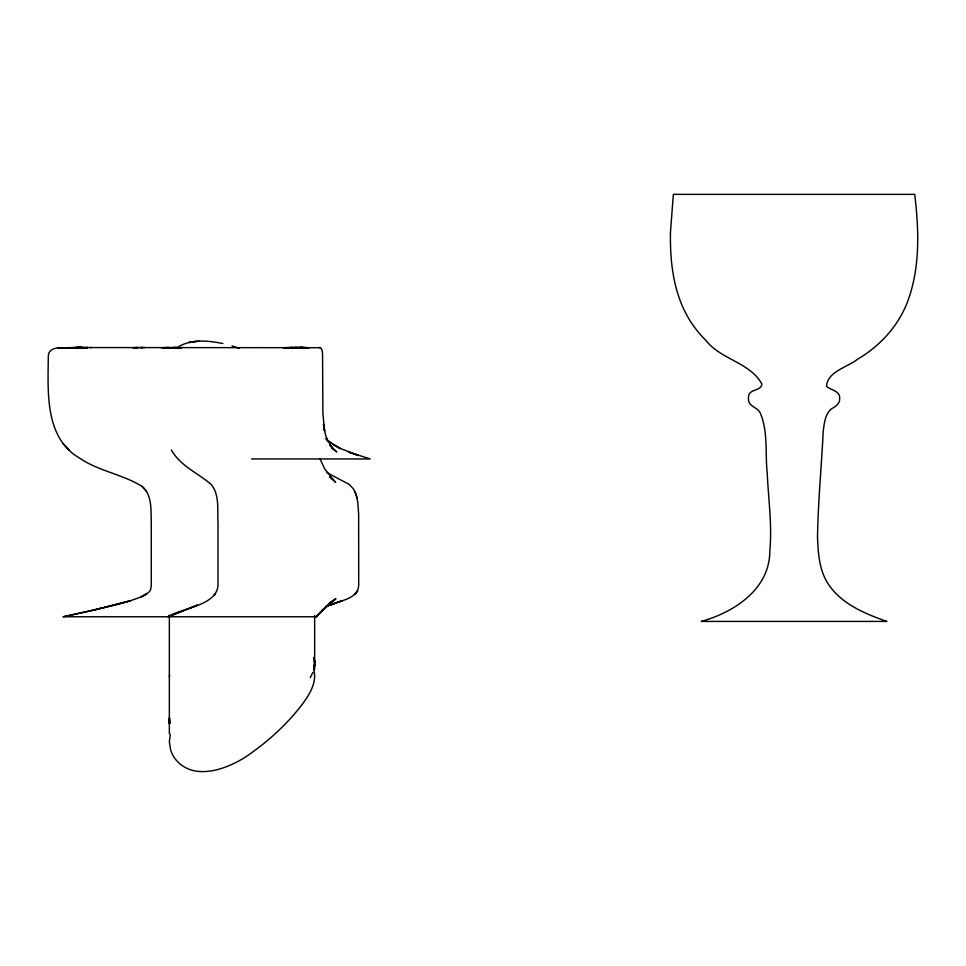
<?xml version="1.0" encoding="UTF-8"?>
<svg xmlns="http://www.w3.org/2000/svg" width="966" height="966" viewBox="0 0 966 966"><rect width="100%" height="100%" fill="white"/><g stroke="black" fill="none" stroke-linecap="round" stroke-linejoin="round"><path stroke-width="1.45" d="M314.662 663.219L314.662 662.797M314.662 662.918L314.662 663.606M169.364 720.093L169.509 723.546L169.448 717.992L169.509 723.981L169.448 719.489M314.65 660.696L314.662 662.519L314.662 660.333M169.352 719.151L169.448 717.69M169.352 677.154L169.569 674.666M314.179 667.699L314.662 664.016L313.853 669.535M313.853 669.16L314.421 666.516M170.354 734.389L169.352 741.659L170.523 749.423A31.685 31.576 0 0 0 173.783 756.946C192.21 783.897 230.838 768.344 251.691 752.707C270.48 739.328 287.53 723.353 301.682 705.108C309.241 694.965 317.572 682.201 313.6 668.967M312.899 672.36L310.34 677.504M177.104 347.712C190.411 338.668 208.016 340.612 222.868 343.498M329.334 603.001L335.806 598.908L321.871 610.427L328.283 605.175L316.148 616.767L63.273 616.767L114.749 605.175L130.277 600.816L92.712 610.427L130.168 600.816L140.565 597.145L148.692 592.436L150.72 589.55L151.288 585.058L151.288 522.389C150.829 510.29 152.411 495.075 142.038 486.381C122.344 474.149 98.121 471.058 78.886 457.679C44.46 437.2 48.01 391.194 48.3 356.828C48.119 343.498 68.031 349.294 75.71 347.543L320.47 347.7L321.956 349.607L322.547 353.532L322.885 413.303L324.552 431.09L323.501 424.11L325.409 434.579L327.836 441.534L326.339 438.057L332.521 448.502L329.865 445.024L336.784 451.979L332.183 448.502M168.06 616.767C180.702 608.049 217.096 606.044 218.014 585.058L218.014 522.389C217.193 509.806 219.837 494.737 211.023 484.292C197.716 472.978 180.207 465.841 171.32 449.878M326.653 606.129L329.491 605.175L325.53 606.491M326.001 606.491C336.108 600.937 358.132 600.429 358.712 585.058L358.652 514.069L357.77 501.777L356.14 494.544L353.302 488.736L348.968 484.292L326.532 472.422M63.273 616.767L92.869 610.427M195.494 341.433L189.215 342.459L198.911 341.167M189.215 342.459L192.258 341.867M164.957 348.195L175.136 347.543L181.379 348.291M57.912 348.195L63.587 347.736M168.301 347.736L178.13 347.591M301.911 347.543L293.398 347.736L303.3 347.543M63.901 347.736L81.216 347.591L75.71 347.543M81.398 347.543L67.463 347.736L81.398 347.543L76.326 347.543M171.767 347.567L176.875 347.543M296.296 347.543L291.177 347.567L295.874 347.543M84.344 347.543L79.055 347.567L87.894 347.543L87.025 347.543M143.342 347.543L144.948 347.543M294.449 347.543L299.339 347.543L298.023 347.543M90.357 347.543L91.855 347.543M296.477 347.543L297.806 347.543M251.595 458.947L370.195 458.947L348.388 451.979L358.289 455.469L340.455 448.502L328.73 441.534M299.858 347.543L304.121 347.591L300.233 347.543L301.404 347.543M300.921 347.543L304.737 347.591M304.29 347.543L307.091 347.591M318.695 347.543L319.903 347.591M80.746 347.591L86.65 348.291M232.021 345.9L239.218 348.328M333.934 445.024L340.334 448.502L333.934 445.024L325.844 438.926M329.358 476.926L331.555 478.605M331.459 478.605L335.661 482.348L324.793 469.102L319.975 458.765M142.038 486.381L146.566 491.44M68.936 449.878L63.237 443.756M354.896 491.44L357.094 498.021M313.6 657.46L314.662 664.354M169.364 721.143L169.4 722.025L169.364 720.998M314.578 661.782L314.662 664.173M314.662 615.451L314.662 669.498M169.352 615.27L169.352 733.653M670.452 232.371C669.981 260.289 673.024 289.269 686.319 314.288A107.262 107.262 0 0 0 692.501 324.455A110.341 110.341 0 0 0 706.122 340.636C720.914 359.606 750.642 362.757 761.908 384.166C761.111 391.351 748.759 388.646 748.541 396.869A10.36 10.36 0 0 0 748.541 400.335C749.375 406.964 757.887 407.326 760.29 413.062C768.272 431.766 765.036 453.114 767.221 472.893C768.356 498.963 772.269 525.045 769.793 551.151C769.83 589.067 734.1 612.384 701.207 621.416L886.885 621.416C863.024 613.12 836.447 601.866 824.747 577.789C818.951 565.243 818.045 551.151 817.526 537.531C817.997 502.199 821.511 466.964 823.177 431.669C824.227 423.82 824.843 414.668 831.183 409.041C835.107 406.722 840.058 403.873 839.696 398.596C840.396 390.481 830.615 390.469 826.546 386.219C827.379 371.391 847.955 367.104 857.615 359.195C880.69 345.659 899.648 324.6 908.499 299.158C920.284 265.614 918.835 229.147 914.742 194.359L673.35 194.359L670.452 232.371M314.662 663.835L314.421 666.323L314.662 663.835M357.613 590.987L355.077 593.933L357.613 590.987M322.209 610.427L316.208 616.767L322.209 610.427M215.466 593.933L213.969 595.491L215.49 593.933M335.552 598.908L327.438 605.175L335.552 598.908M146.808 593.933L140.662 597.145L146.868 593.933M197.245 605.175L168.132 616.767L197.293 605.175M341.94 600.816L330.13 605.175L341.94 600.816M137.583 347.567L132.91 347.736L138.5 347.543L137.583 347.567M167.77 347.567L161.564 347.736L169.533 347.543L167.77 347.567M290.211 347.567L283.038 347.736L292.65 347.543L290.211 347.567M142.775 347.543L140.517 347.567L142.775 347.543M308.866 347.929L305.498 347.591L308.866 347.929"/></g></svg>
